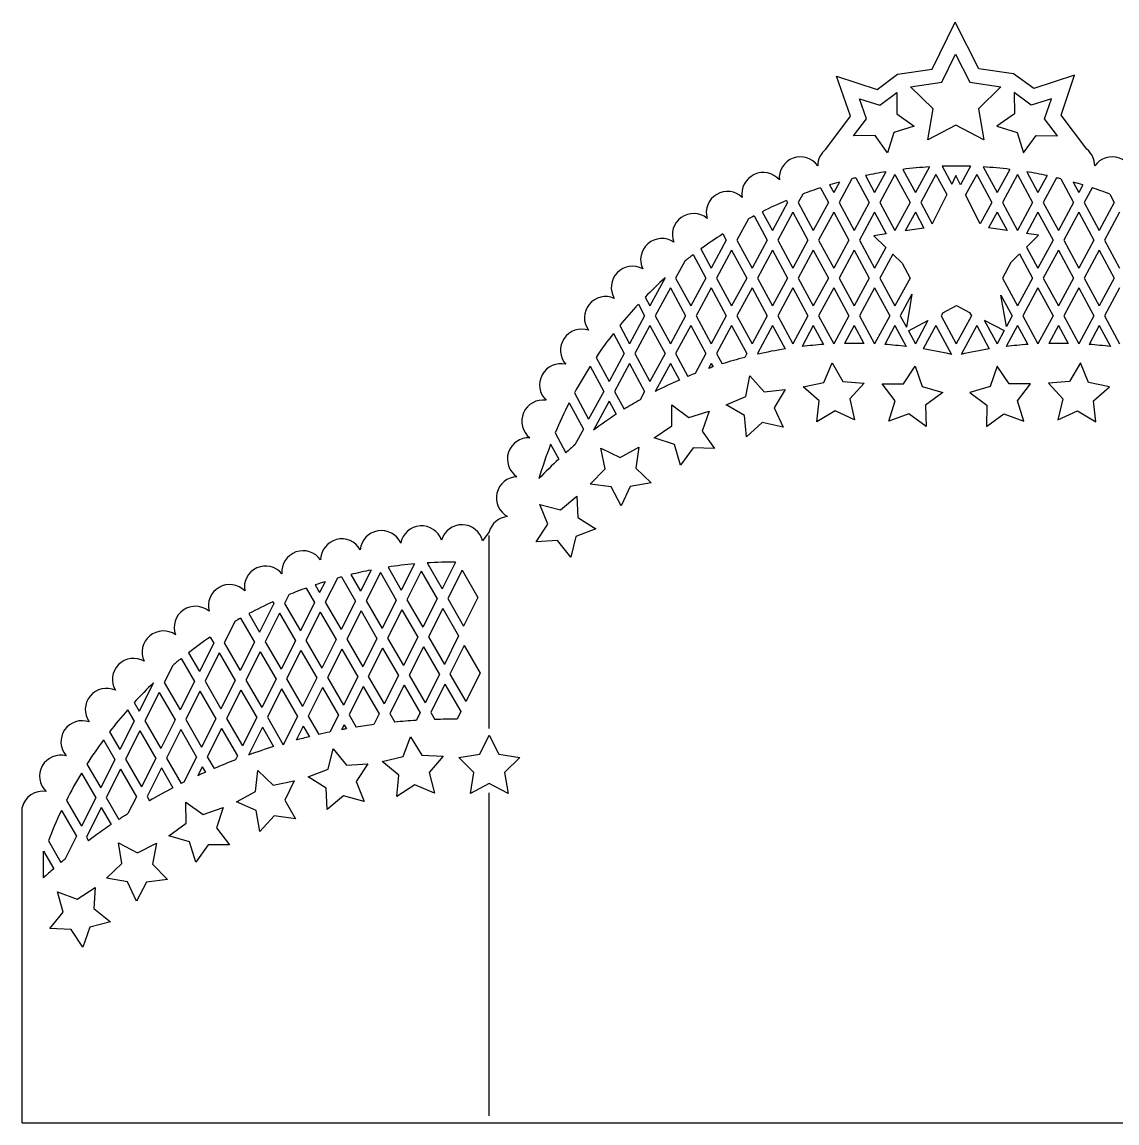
# Model space of a CAD drawing. Extents: x 102 to 362, y 103 to 256.
# Drawn here: x 101.8 to 254.1, y 103 to 256.3 of the extents above; entities that cross this region are included whole.
import ezdxf

# ---------------------------------------------------------------- set-up
doc = ezdxf.new("R2010")
doc.units = 0
doc.layers.get('0').update_dxf_attribs({"linetype": 'CONTINUOUS'})

msp = doc.modelspace()

# ---------------------------------------------------------------- linework, layer by layer
for p, q in [((228.440011, 249.695605), (231.645158, 256.250382)), ((234.910531, 249.725398), (231.645158, 256.250382)), ((229.773524, 247.869791), (231.679953, 251.768588)), ((231.679953, 251.768588), (233.661973, 247.869791)), ((215.131674, 248.722101), (220.781199, 246.880711)), ((217.046718, 243.142175), (215.131674, 248.722101)), ((220.781199, 246.880711), (223.612239, 248.987528)), ((223.612239, 248.987528), (228.440011, 249.695605)), ((239.744619, 249.061809), (234.910531, 249.725398)), ((242.59494, 246.981152), (239.744619, 249.061809)), ((248.227268, 248.874489), (242.59494, 246.981152)), ((246.36369, 243.277163), (248.227268, 248.874489)), ((225.438634, 247.234004), (229.773524, 247.869791)), ((228.571927, 244.171656), (225.438634, 247.234004)), ((233.661973, 247.869791), (237.996863, 247.234004)), ((237.996863, 247.234004), (234.86357, 244.171656)), ((219.2807, 242.794065), (218.325385, 245.577598)), ((218.325385, 245.577598), (221.145162, 244.658528)), ((221.145162, 244.658528), (223.528539, 246.432201)), ((223.528539, 246.432201), (223.494521, 243.461469)), ((242.214745, 244.658528), (239.831367, 246.432201)), ((239.831367, 246.432201), (239.865385, 243.461469)), ((245.034522, 245.577598), (242.214745, 244.658528)), ((244.079207, 242.794065), (245.034522, 245.577598)), ((227.837042, 239.852462), (228.571927, 244.171656)), ((234.86357, 244.171656), (235.598455, 239.852462)), ((213.634657, 238.557209), (217.046718, 243.142175)), ((217.507027, 240.410688), (219.2807, 242.794065)), ((223.494521, 243.461469), (225.917889, 241.742838)), ((239.865385, 243.461469), (237.442018, 241.742838)), ((245.85288, 240.410688), (244.079207, 242.794065)), ((249.962953, 238.532506), (246.36369, 243.277163)), ((223.078947, 240.854094), (222.196389, 238.021339)), ((225.917889, 241.742838), (223.078947, 240.854094)), ((231.711298, 241.886089), (227.837042, 239.852462)), ((235.598455, 239.852462), (231.711298, 241.886089)), ((237.442018, 241.742838), (240.280959, 240.854094)), ((240.280959, 240.854094), (241.163517, 238.021339)), ((220.477758, 240.444706), (217.507027, 240.410688)), ((222.196389, 238.021339), (220.477758, 240.444706)), ((241.163517, 238.021339), (242.882148, 240.444706)), ((242.882148, 240.444706), (245.85288, 240.410688)), ((228.037505, 236.089135), (226.099841, 232.503941)), ((229.800538, 236.172708), (231.154644, 233.667252)), ((233.766202, 236.172708), (232.377348, 233.602959)), ((235.529235, 236.089135), (237.466899, 232.503941)), ((217.820885, 234.572), (219.677453, 231.136856)), ((219.138115, 234.868944), (220.416311, 232.503941)), ((221.98503, 235.406487), (220.416311, 232.503941)), ((223.258076, 235.027791), (221.15517, 231.136856)), ((223.258076, 235.027791), (225.360982, 231.136856)), ((224.347362, 235.746493), (226.099841, 232.503941)), ((228.941605, 235.027791), (226.838699, 231.136856)), ((228.941605, 235.027791), (230.44999, 232.236878)), ((231.745166, 234.86595), (231.154644, 233.667252)), ((232.377348, 233.602959), (231.745166, 234.86595)), ((234.625134, 235.027791), (233.087874, 232.183451)), ((234.625134, 235.027791), (236.72804, 231.136856)), ((239.219378, 235.746493), (237.466899, 232.503941)), ((240.308664, 235.027791), (238.205758, 231.136856)), ((240.308664, 235.027791), (242.411569, 231.136856)), ((241.58171, 235.406487), (243.150428, 232.503941)), ((244.428625, 234.868944), (243.150428, 232.503941)), ((245.745855, 234.572), (243.889287, 231.136856)), ((212.889972, 233.17946), (213.993924, 231.136856)), ((214.151751, 233.579003), (214.732782, 232.503941)), ((215.531325, 233.981457), (214.732782, 232.503941)), ((217.253974, 234.434645), (215.471641, 231.136856)), ((246.312766, 234.434645), (248.095099, 231.136856)), ((248.035415, 233.981457), (248.833957, 232.503941)), ((249.414989, 233.579003), (248.833957, 232.503941)), ((250.676768, 233.17946), (249.572816, 231.136856)), ((208.165558, 231.404841), (208.310394, 231.136856)), ((210.42123, 232.308292), (209.788112, 231.136856)), ((230.44999, 232.236878), (228.444437, 228.165814)), ((235.110141, 228.143312), (233.087874, 232.183451)), ((253.14551, 232.308292), (253.778628, 231.136856)), ((204.798139, 229.853592), (206.207489, 227.245922)), ((208.310394, 231.136856), (206.207489, 227.245922)), ((209.788112, 231.136856), (211.891018, 227.245922)), ((213.993924, 231.136856), (211.891018, 227.245922)), ((215.471641, 231.136856), (217.574547, 227.245922)), ((219.677453, 231.136856), (217.574547, 227.245922)), ((221.15517, 231.136856), (223.258076, 227.245922)), ((225.360982, 231.136856), (223.258076, 227.245922)), ((226.838699, 231.136856), (228.444437, 228.165814)), ((236.72804, 231.136856), (235.110141, 228.143312)), ((238.205758, 231.136856), (240.308664, 227.245922)), ((242.411569, 231.136856), (240.308664, 227.245922)), ((243.889287, 231.136856), (245.992193, 227.245922)), ((248.095099, 231.136856), (245.992193, 227.245922)), ((249.572816, 231.136856), (251.675722, 227.245922)), ((253.778628, 231.136856), (251.675722, 227.245922)), ((202.867315, 228.847582), (201.262818, 225.878836)), ((203.640628, 229.261125), (205.46863, 225.878836)), ((209.049253, 229.769771), (206.946347, 225.878836)), ((209.049253, 229.769771), (211.152159, 225.878836)), ((214.732782, 229.769771), (212.629877, 225.878836)), ((214.732782, 229.769771), (216.835688, 225.878836)), ((220.416311, 229.769771), (218.313406, 225.878836)), ((220.416311, 229.769771), (222.039206, 226.766986)), ((226.099841, 229.769771), (224.693658, 227.167959)), ((226.099841, 229.769771), (227.29375, 227.560721)), ((237.466899, 229.769771), (236.285033, 227.583004)), ((237.466899, 229.769771), (238.849116, 227.212302)), ((243.150428, 229.769771), (241.556652, 226.820861)), ((243.150428, 229.769771), (245.253334, 225.878836)), ((248.833957, 229.769771), (246.731052, 225.878836)), ((248.833957, 229.769771), (250.936863, 225.878836)), ((254.517487, 229.769771), (252.414581, 225.878836)), ((227.29375, 227.560721), (224.693658, 227.167959)), ((238.849116, 227.212302), (236.285033, 227.583004)), ((243.227089, 226.579358), (241.556652, 226.820861)), ((199.785101, 225.878836), (197.682195, 221.987902)), ((199.312548, 226.753184), (199.785101, 225.878836)), ((201.262818, 225.878836), (203.365724, 221.987902)), ((205.46863, 225.878836), (203.365724, 221.987902)), ((206.946347, 225.878836), (209.049253, 221.987902)), ((211.152159, 225.878836), (209.049253, 221.987902)), ((212.629877, 225.878836), (214.732782, 221.987902)), ((216.835688, 225.878836), (214.732782, 221.987902)), ((218.313406, 225.878836), (220.416311, 221.987902)), ((222.039206, 226.766986), (220.31604, 226.50669)), ((220.31604, 226.50669), (221.982096, 224.88502)), ((241.558116, 224.934103), (243.227089, 226.579358)), ((245.253334, 225.878836), (243.150428, 221.987902)), ((246.731052, 225.878836), (248.833957, 221.987902)), ((250.936863, 225.878836), (248.833957, 221.987902)), ((252.414581, 225.878836), (254.517487, 221.987902)), ((195.182784, 223.878305), (196.943336, 220.620817)), ((196.237205, 224.661518), (197.682195, 221.987902)), ((200.523959, 224.511751), (198.421054, 220.620817)), ((200.523959, 224.511751), (202.626865, 220.620817)), ((206.207489, 224.511751), (204.104583, 220.620817)), ((206.207489, 224.511751), (208.310394, 220.620817)), ((211.891018, 224.511751), (209.788112, 220.620817)), ((211.891018, 224.511751), (213.993924, 220.620817)), ((217.574547, 224.511751), (215.471641, 220.620817)), ((217.574547, 224.511751), (219.677453, 220.620817)), ((221.982096, 224.88502), (220.416311, 221.987902)), ((222.950416, 223.942498), (221.15517, 220.620817)), ((222.950416, 223.942498), (224.248737, 222.678765)), ((239.372439, 222.779488), (240.59404, 223.983728)), ((240.59404, 223.983728), (242.411569, 220.620817)), ((241.558116, 224.934103), (243.150428, 221.987902)), ((245.992193, 224.511751), (243.889287, 220.620817)), ((245.992193, 224.511751), (248.095099, 220.620817)), ((251.675722, 224.511751), (249.572816, 220.620817)), ((251.675722, 224.511751), (253.778628, 220.620817)), ((193.999603, 222.955997), (192.737524, 220.620817)), ((224.248737, 222.678765), (225.360982, 220.620817)), ((239.372439, 222.779488), (238.205758, 220.620817)), ((191.267777, 220.635563), (189.156901, 216.729882)), ((191.998666, 219.253732), (189.89576, 215.362797)), ((191.998666, 219.253732), (194.101571, 215.362797)), ((192.737524, 220.620817), (194.84043, 216.729882)), ((196.943336, 220.620817), (194.84043, 216.729882)), ((197.682195, 219.253732), (195.579289, 215.362797)), ((197.682195, 219.253732), (199.785101, 215.362797)), ((198.421054, 220.620817), (200.523959, 216.729882)), ((202.626865, 220.620817), (200.523959, 216.729882)), ((203.365724, 219.253732), (201.262818, 215.362797)), ((203.365724, 219.253732), (205.46863, 215.362797)), ((204.104583, 220.620817), (206.207489, 216.729882)), ((208.310394, 220.620817), (206.207489, 216.729882)), ((209.049253, 219.253732), (206.946347, 215.362797)), ((209.049253, 219.253732), (211.152159, 215.362797)), ((209.788112, 220.620817), (211.891018, 216.729882)), ((213.993924, 220.620817), (211.891018, 216.729882)), ((214.732782, 219.253732), (212.629877, 215.362797)), ((214.732782, 219.253732), (216.835688, 215.362797)), ((215.471641, 220.620817), (217.574547, 216.729882)), ((219.677453, 220.620817), (217.574547, 216.729882)), ((220.416311, 219.253732), (218.313406, 215.362797)), ((220.416311, 219.253732), (222.519217, 215.362797)), ((221.15517, 220.620817), (223.258076, 216.729882)), ((225.360982, 220.620817), (223.258076, 216.729882)), ((238.205758, 220.620817), (240.308664, 216.729882)), ((242.411569, 220.620817), (240.308664, 216.729882)), ((243.150428, 219.253732), (241.047522, 215.362797)), ((243.150428, 219.253732), (245.253334, 215.362797)), ((243.889287, 220.620817), (245.992193, 216.729882)), ((248.095099, 220.620817), (245.992193, 216.729882)), ((248.833957, 219.253732), (246.731052, 215.362797)), ((248.833957, 219.253732), (250.936863, 215.362797)), ((249.572816, 220.620817), (251.675722, 216.729882)), ((253.778628, 220.620817), (251.675722, 216.729882)), ((254.517487, 219.253732), (252.414581, 215.362797)), ((188.48941, 217.964918), (189.156901, 216.729882)), ((225.612418, 218.35187), (223.996935, 215.362797)), ((225.612418, 218.35187), (224.854176, 213.776673)), ((238.005671, 218.25686), (239.569805, 215.362797)), ((238.761729, 213.867642), (238.005671, 218.25686)), ((187.545993, 216.976319), (188.418042, 215.362797)), ((229.903978, 215.776357), (231.802542, 216.776234)), ((231.802542, 216.776234), (233.636316, 215.825288)), ((188.418042, 215.362797), (186.315136, 211.471863)), ((189.89576, 215.362797), (191.998666, 211.471863)), ((194.101571, 215.362797), (191.998666, 211.471863)), ((195.579289, 215.362797), (197.682195, 211.471863)), ((199.785101, 215.362797), (197.682195, 211.471863)), ((201.262818, 215.362797), (203.365724, 211.471863)), ((205.46863, 215.362797), (203.365724, 211.471863)), ((206.946347, 215.362797), (209.049253, 211.471863)), ((211.152159, 215.362797), (209.049253, 211.471863)), ((212.629877, 215.362797), (214.732782, 211.471863)), ((216.835688, 215.362797), (214.732782, 211.471863)), ((218.313406, 215.362797), (220.416311, 211.471863)), ((222.519217, 215.362797), (220.416311, 211.471863)), ((223.996935, 215.362797), (224.854176, 213.776673)), ((225.131758, 213.263073), (227.838297, 214.688469)), ((227.838297, 214.688469), (226.099841, 211.471863)), ((229.903978, 215.776357), (229.680464, 215.362797)), ((229.680464, 215.362797), (231.78337, 211.471863)), ((233.886276, 215.362797), (231.78337, 211.471863)), ((233.636316, 215.825288), (233.886276, 215.362797)), ((235.68947, 214.760579), (237.466899, 211.471863)), ((235.68947, 214.760579), (238.466119, 213.320685)), ((239.569805, 215.362797), (238.761729, 213.867642)), ((241.047522, 215.362797), (243.150428, 211.471863)), ((245.253334, 215.362797), (243.150428, 211.471863)), ((246.731052, 215.362797), (248.833957, 211.471863)), ((250.936863, 215.362797), (248.833957, 211.471863)), ((252.414581, 215.362797), (254.517487, 211.471863)), ((184.947585, 214.002197), (186.315136, 211.471863)), ((189.156901, 213.995712), (187.053995, 210.104778)), ((189.156901, 213.995712), (191.259807, 210.104778)), ((194.84043, 213.995712), (192.737524, 210.104778)), ((194.84043, 213.995712), (196.943336, 210.104778)), ((200.523959, 213.995712), (198.421054, 210.104778)), ((200.523959, 213.995712), (202.626865, 210.104778)), ((206.207489, 213.995712), (204.104583, 210.104778)), ((206.207489, 213.995712), (207.958415, 210.756034)), ((211.891018, 213.995712), (210.319791, 211.088526)), ((211.891018, 213.995712), (213.307769, 211.374345)), ((217.574547, 213.995712), (216.231109, 211.509994)), ((217.574547, 213.995712), (218.918025, 211.509921)), ((223.258076, 213.995712), (221.841205, 211.374124)), ((223.258076, 213.995712), (224.829529, 211.088107)), ((225.131758, 213.263073), (226.099841, 211.471863)), ((228.941605, 213.995712), (227.19042, 210.755553)), ((228.941605, 213.995712), (231.10547, 209.991987)), ((234.625134, 213.995712), (232.46127, 209.991987)), ((234.625134, 213.995712), (236.37632, 210.755553)), ((238.466119, 213.320685), (237.466899, 211.471863)), ((240.308664, 213.995712), (238.737211, 211.088107)), ((240.308664, 213.995712), (241.725535, 211.374124)), ((245.992193, 213.995712), (244.648715, 211.509921)), ((245.992193, 213.995712), (247.335631, 211.509994)), ((251.675722, 213.995712), (250.25897, 211.374345)), ((251.675722, 213.995712), (253.246948, 211.088526)), ((184.066385, 212.89848), (185.576278, 210.104778)), ((185.576278, 210.104778), (183.473372, 206.213843)), ((187.053995, 210.104778), (189.156901, 206.213843)), ((191.259807, 210.104778), (189.156901, 206.213843)), ((192.737524, 210.104778), (194.451978, 206.932584)), ((196.943336, 210.104778), (195.445372, 207.333147)), ((198.421054, 210.104778), (199.198111, 208.667015)), ((202.626865, 210.104778), (202.341117, 209.576067)), ((204.104583, 210.104778), (204.151784, 210.017443)), ((181.654959, 209.57839), (183.473372, 206.213843)), ((186.315136, 208.737693), (184.212231, 204.846758)), ((186.315136, 208.737693), (188.418042, 204.846758)), ((191.998666, 208.737693), (189.89576, 204.846758)), ((191.998666, 208.737693), (193.250944, 206.420645)), ((197.682195, 208.737693), (197.297734, 208.026337)), ((197.682195, 208.737693), (197.944539, 208.252286)), ((213.375814, 206.086994), (214.512806, 208.801386)), ((214.512806, 208.801386), (216.008109, 206.240156)), ((249.053934, 208.801386), (247.558631, 206.240156)), ((250.190926, 206.086994), (249.053934, 208.801386)), ((180.84358, 208.345487), (182.734513, 204.846758)), ((202.493794, 204.110566), (203.079388, 206.994619)), ((203.079388, 206.994619), (205.045631, 204.774321)), ((224.43432, 205.902468), (226.079017, 208.342888)), ((226.079017, 208.342888), (227.045917, 205.539152)), ((237.487723, 208.342888), (236.520823, 205.539152)), ((239.13242, 205.902468), (237.487723, 208.342888)), ((210.466342, 205.485848), (213.375814, 206.086994)), ((212.708055, 203.536202), (210.466342, 205.485848)), ((216.008109, 206.240156), (218.967667, 205.980505)), ((218.967667, 205.980505), (216.967199, 203.784024)), ((221.463475, 205.880483), (224.43432, 205.902468)), ((223.281758, 203.530962), (221.463475, 205.880483)), ((227.045917, 205.539152), (229.897953, 204.707109)), ((236.520823, 205.539152), (233.668787, 204.707109)), ((242.103265, 205.880483), (239.13242, 205.902468)), ((240.284982, 203.530962), (242.103265, 205.880483)), ((247.558631, 206.240156), (244.599072, 205.980505)), ((244.599072, 205.980505), (246.59954, 203.784024)), ((253.100398, 205.485848), (250.190926, 206.086994)), ((250.858684, 203.536202), (253.100398, 205.485848)), ((178.645801, 204.630092), (180.631607, 200.955824)), ((182.734513, 204.846758), (180.631607, 200.955824)), ((184.212231, 204.846758), (185.556679, 202.359172)), ((188.418042, 204.846758), (187.791248, 203.687023)), ((189.89576, 204.846758), (189.905861, 204.828069)), ((199.757505, 202.953362), (202.493794, 204.110566)), ((205.045631, 204.774321), (207.998977, 205.09704)), ((207.998977, 205.09704), (206.46546, 202.552492)), ((229.897953, 204.707109), (227.507411, 202.943104)), ((233.668787, 204.707109), (236.059329, 202.943104)), ((177.915773, 203.246669), (179.892748, 199.588738)), ((183.473372, 203.479673), (181.288022, 199.436195)), ((183.473372, 203.479673), (184.458182, 201.657512)), ((192.206452, 200.049139), (192.218143, 202.992019)), ((192.218143, 202.992019), (194.579763, 201.197978)), ((202.336502, 201.478514), (199.757505, 202.953362)), ((206.46546, 202.552492), (207.685018, 199.843418)), ((212.380702, 200.583366), (212.708055, 203.536202)), ((216.967199, 203.784024), (217.63481, 200.88908)), ((222.384625, 200.698727), (223.281758, 203.530962)), ((227.507411, 202.943104), (227.597419, 199.973542)), ((236.059329, 202.943104), (235.969321, 199.973542)), ((241.182115, 200.698727), (240.284982, 203.530962)), ((246.59954, 203.784024), (245.931929, 200.88908)), ((251.186038, 200.583366), (250.858684, 203.536202)), ((194.579763, 201.197978), (197.413402, 202.090666)), ((197.413402, 202.090666), (196.405768, 199.295836)), ((202.591508, 198.518552), (202.336502, 201.478514)), ((214.923287, 202.112638), (212.380702, 200.583366)), ((217.63481, 200.88908), (214.923287, 202.112638)), ((225.176701, 201.702581), (222.384625, 200.698727)), ((227.597419, 199.973542), (225.176701, 201.702581)), ((235.969321, 199.973542), (238.390039, 201.702581)), ((238.390039, 201.702581), (241.182115, 200.698727)), ((245.931929, 200.88908), (248.643453, 202.112638)), ((248.643453, 202.112638), (251.186038, 200.583366)), ((179.892748, 199.588738), (178.701896, 197.385345)), ((189.748498, 198.380346), (192.206452, 200.049139)), ((196.405768, 199.295836), (198.130407, 196.87674)), ((204.786892, 200.514474), (202.591508, 198.518552)), ((207.685018, 199.843418), (204.786892, 200.514474)), ((175.972837, 199.059747), (177.457446, 196.312825)), ((192.565669, 197.436975), (189.748498, 198.380346)), ((175.342398, 197.492056), (176.465364, 195.414271)), ((182.346462, 196.947404), (185.012704, 195.648564)), ((182.909123, 194.05879), (182.346462, 196.947404)), ((185.012704, 195.648564), (187.617741, 197.076915)), ((187.617741, 197.076915), (187.174712, 194.139207)), ((193.393236, 194.583637), (192.565669, 197.436975)), ((195.157051, 196.969506), (193.393236, 194.583637)), ((198.130407, 196.87674), (195.157051, 196.969506)), ((180.823964, 191.94254), (182.909123, 194.05879)), ((187.174712, 194.139207), (189.338155, 192.103054)), ((183.771046, 191.566897), (180.823964, 191.94254)), ((185.13937, 188.929836), (183.771046, 191.566897)), ((186.403833, 191.613964), (185.13937, 188.929836)), ((189.338155, 192.103054), (186.403833, 191.613964)), ((176.712111, 188.33934), (178.988435, 190.248463)), ((178.988435, 190.248463), (179.127037, 187.280772)), ((174.959099, 186.369724), (173.843708, 189.093065)), ((173.843708, 189.093065), (176.712111, 188.33934)), ((179.127037, 187.280772), (181.646144, 185.70581)), ((173.326865, 183.887343), (174.959099, 186.369724)), ((181.646144, 185.70581), (178.863621, 184.65366)), ((166.770463, 185.276698), (165.872958, 184.037777)), ((166.78337, 157.93411), (166.78337, 184.776864)), ((176.290604, 184.093866), (173.326865, 183.887343)), ((178.147101, 181.774422), (176.290604, 184.093866)), ((178.863621, 184.65366), (178.147101, 181.774422)), ((156.391927, 180.831417), (154.56118, 177.190466)), ((158.151715, 180.967113), (160.242222, 177.358616)), ((162.115643, 181.08444), (160.242222, 177.358616)), ((147.532532, 179.348467), (148.880139, 177.022315)), ((150.362297, 179.970001), (148.880139, 177.022315)), ((151.64599, 179.629135), (149.659121, 175.677688)), ((151.64599, 179.629135), (153.863091, 175.802119)), ((152.713536, 180.37975), (154.56118, 177.190466)), ((157.327032, 179.797285), (155.340162, 175.845838)), ((157.327032, 179.797285), (159.544132, 175.97027)), ((163.008073, 179.965436), (161.021203, 176.013989)), ((163.008073, 179.965436), (165.225174, 176.13842)), ((142.586515, 177.911566), (143.199098, 176.854165)), ((143.953578, 178.354659), (143.199098, 176.854165)), ((145.662065, 178.858614), (143.978079, 175.509538)), ((146.224664, 179.012681), (148.18205, 175.633969)), ((138.895221, 176.531041), (138.297038, 175.341387)), ((141.337109, 177.474867), (142.501009, 175.465818)), ((136.819967, 175.297668), (134.833098, 171.346221)), ((136.667266, 175.561251), (136.819967, 175.297668)), ((138.297038, 175.341387), (140.514139, 171.514372)), ((142.501009, 175.465818), (140.514139, 171.514372)), ((143.978079, 175.509538), (146.19518, 171.682522)), ((148.18205, 175.633969), (146.19518, 171.682522)), ((149.659121, 175.677688), (151.876221, 171.850672)), ((153.863091, 175.802119), (151.876221, 171.850672)), ((155.340162, 175.845838), (157.557263, 172.018823)), ((159.544132, 175.97027), (157.557263, 172.018823)), ((161.021203, 176.013989), (163.238304, 172.186973)), ((165.225174, 176.13842), (163.238304, 172.186973)), ((132.20774, 173.2846), (134.135008, 169.957875)), ((133.347216, 173.911053), (134.833098, 171.346221)), ((137.598949, 173.953041), (135.612079, 170.001594)), ((137.598949, 173.953041), (139.81605, 170.126025)), ((143.27999, 174.121191), (141.29312, 170.169744)), ((143.27999, 174.121191), (145.497091, 170.294176)), ((148.961031, 174.289342), (146.974161, 170.337895)), ((148.961031, 174.289342), (151.178132, 170.462326)), ((154.642072, 174.457492), (152.655203, 170.506045)), ((154.642072, 174.457492), (156.859173, 170.630477)), ((160.323114, 174.625643), (158.336244, 170.674196)), ((160.323114, 174.625643), (162.540214, 170.798627)), ((131.447, 172.848359), (129.931038, 169.833444)), ((127.955753, 170.649709), (128.453967, 169.789724)), ((139.81605, 170.126025), (137.82918, 166.174578)), ((141.29312, 170.169744), (143.510221, 166.342729)), ((145.497091, 170.294176), (143.510221, 166.342729)), ((146.974161, 170.337895), (149.191262, 166.510879)), ((151.178132, 170.462326), (149.191262, 166.510879)), ((152.655203, 170.506045), (154.872303, 166.67903)), ((156.859173, 170.630477), (154.872303, 166.67903)), ((158.336244, 170.674196), (160.553345, 166.84718)), ((162.540214, 170.798627), (160.553345, 166.84718)), ((128.453967, 169.789724), (126.467097, 165.838278)), ((129.931038, 169.833444), (132.148139, 166.006428)), ((134.135008, 169.957875), (132.148139, 166.006428)), ((134.91399, 168.613248), (132.92712, 164.661801)), ((134.91399, 168.613248), (137.13109, 164.786232)), ((135.612079, 170.001594), (137.82918, 166.174578)), ((140.595031, 168.781398), (138.608161, 164.829951)), ((140.595031, 168.781398), (142.812132, 164.954383)), ((146.276072, 168.949549), (144.289202, 164.998102)), ((146.276072, 168.949549), (148.493173, 165.122533)), ((151.957113, 169.117699), (149.970244, 165.166252)), ((151.957113, 169.117699), (154.174214, 165.290683)), ((157.638155, 169.28585), (155.651285, 165.334403)), ((157.638155, 169.28585), (159.855255, 165.458834)), ((163.319196, 169.454), (161.332326, 165.502553)), ((163.319196, 169.454), (165.536297, 165.626984)), ((123.912853, 167.653907), (125.769008, 164.449931)), ((124.943639, 168.467972), (126.467097, 165.838278)), ((129.232948, 168.445097), (127.246079, 164.49365)), ((129.232948, 168.445097), (131.450049, 164.618082)), ((122.757476, 166.696997), (121.565037, 164.3255)), ((161.332326, 165.502553), (163.549427, 161.675537)), ((165.536297, 165.626984), (163.549427, 161.675537)), ((120.095497, 164.296757), (118.101097, 160.330334)), ((121.565037, 164.3255), (123.782138, 160.498484)), ((125.769008, 164.449931), (123.782138, 160.498484)), ((127.246079, 164.49365), (129.463179, 160.666635)), ((131.450049, 164.618082), (129.463179, 160.666635)), ((132.92712, 164.661801), (135.144221, 160.834785)), ((137.13109, 164.786232), (135.144221, 160.834785)), ((138.608161, 164.829951), (140.825262, 161.002936)), ((142.812132, 164.954383), (140.825262, 161.002936)), ((144.289202, 164.998102), (146.506303, 161.171086)), ((148.493173, 165.122533), (146.506303, 161.171086)), ((149.970244, 165.166252), (152.187344, 161.339237)), ((154.174214, 165.290683), (152.187344, 161.339237)), ((155.651285, 165.334403), (157.868386, 161.507387)), ((159.855255, 165.458834), (157.868386, 161.507387)), ((160.634237, 164.114207), (158.647367, 160.16276)), ((160.634237, 164.114207), (162.851337, 160.287191)), ((120.866948, 162.937154), (118.880078, 158.985707)), ((120.866948, 162.937154), (123.084049, 159.110138)), ((126.547989, 163.105304), (124.56112, 159.153857)), ((126.547989, 163.105304), (128.76509, 159.278289)), ((132.229031, 163.273455), (130.242161, 159.322008)), ((132.229031, 163.273455), (134.446131, 159.446439)), ((137.910072, 163.441605), (135.923202, 159.490158)), ((137.910072, 163.441605), (140.127173, 159.614589)), ((143.591113, 163.609756), (141.604243, 159.658309)), ((143.591113, 163.609756), (145.808214, 159.78274)), ((149.272154, 163.777906), (147.285284, 159.826459)), ((149.272154, 163.777906), (151.489255, 159.95089)), ((154.953195, 163.946056), (152.966326, 159.994609)), ((154.953195, 163.946056), (157.170296, 160.119041)), ((117.397359, 161.545081), (118.101097, 160.330334)), ((116.483604, 160.529003), (117.403008, 158.941988)), ((134.446131, 159.446439), (132.459262, 155.494992)), ((135.923202, 159.490158), (138.140303, 155.663143)), ((140.127173, 159.614589), (138.140303, 155.663143)), ((141.604243, 159.658309), (143.089658, 157.094282)), ((145.808214, 159.78274), (144.624674, 157.42894)), ((147.285284, 159.826459), (148.280843, 158.107991)), ((151.489255, 159.95089), (150.746441, 158.473596)), ((152.966326, 159.994609), (153.652292, 158.810539)), ((157.170296, 160.119041), (156.633657, 159.051784)), ((158.647367, 160.16276), (159.219006, 159.176033)), ((162.851337, 160.287191), (162.315486, 159.2215)), ((117.403008, 158.941988), (115.416138, 154.990541)), ((118.880078, 158.985707), (121.097179, 155.158691)), ((123.084049, 159.110138), (121.097179, 155.158691)), ((124.56112, 159.153857), (126.77822, 155.326842)), ((128.76509, 159.278289), (126.77822, 155.326842)), ((129.544071, 157.933662), (127.557202, 153.982215)), ((129.544071, 157.933662), (131.761172, 154.106646)), ((130.242161, 159.322008), (132.459262, 155.494992)), ((135.225113, 158.101812), (133.279612, 154.232639)), ((135.225113, 158.101812), (136.788292, 155.403553)), ((140.906154, 158.269962), (139.919849, 156.308419)), ((140.906154, 158.269962), (141.768016, 156.782272)), ((146.587195, 158.438113), (146.240936, 157.749479)), ((146.587195, 158.438113), (146.914306, 157.873476)), ((113.126164, 156.350003), (114.718048, 153.602195)), ((113.974324, 157.479307), (115.416138, 154.990541)), ((118.181989, 157.597361), (116.195119, 153.645914)), ((118.181989, 157.597361), (120.39909, 153.770345)), ((123.86303, 157.765511), (121.87616, 153.814064)), ((123.86303, 157.765511), (126.080131, 153.938495)), ((154.801833, 154.00482), (155.863707, 156.74947)), ((155.863707, 156.74947), (157.428918, 154.230353)), ((165.490625, 154.32955), (166.78337, 156.973315)), ((166.78337, 156.973315), (168.127373, 154.32955)), ((144.37214, 152.242467), (145.066681, 155.102238)), ((145.066681, 155.102238), (146.947312, 152.808974)), ((114.718048, 153.602195), (112.731179, 149.650748)), ((116.195119, 153.645914), (118.41222, 149.818898)), ((120.39909, 153.770345), (118.41222, 149.818898)), ((121.87616, 153.814064), (123.942186, 150.247825)), ((126.080131, 153.938495), (124.318157, 150.434317)), ((127.557202, 153.982215), (128.498842, 152.356816)), ((131.761172, 154.106646), (131.491191, 153.569713)), ((151.910003, 153.323847), (154.801833, 154.00482)), ((154.204514, 151.436621), (151.910003, 153.323847)), ((157.428918, 154.230353), (160.3945, 154.052235)), ((160.3945, 154.052235), (158.455226, 151.801541)), ((162.551146, 153.898424), (165.490625, 154.32955)), ((164.675825, 151.821854), (162.551146, 153.898424)), ((168.127373, 154.32955), (171.066851, 153.898424)), ((171.066851, 153.898424), (168.942172, 151.821854)), ((110.039472, 151.703655), (112.033089, 148.262401)), ((110.81402, 152.960023), (112.731179, 149.650748)), ((115.49703, 152.257567), (113.51016, 148.306121)), ((115.49703, 152.257567), (117.714131, 148.430552)), ((121.178071, 152.425718), (119.174305, 148.440667)), ((121.178071, 152.425718), (122.781754, 149.657545)), ((126.859112, 152.593868), (126.233105, 151.348877)), ((126.859112, 152.593868), (127.29977, 151.833233)), ((134.261708, 149.133843), (134.577032, 152.059804)), ((134.577032, 152.059804), (136.740905, 150.031631)), ((141.593936, 151.18986), (144.37214, 152.242467)), ((146.947312, 152.808974), (149.910772, 153.019465)), ((149.910772, 153.019465), (148.281864, 150.534901)), ((158.455226, 151.801541), (159.20224, 148.926063)), ((164.177501, 148.893019), (164.675825, 151.821854)), ((168.942172, 151.821854), (169.440496, 148.893019)), ((136.740905, 150.031631), (139.651537, 150.62713)), ((139.651537, 150.62713), (138.360866, 147.951206)), ((144.115149, 149.618273), (141.593936, 151.18986)), ((148.281864, 150.534901), (149.397812, 147.781528)), ((153.958533, 148.475895), (154.204514, 151.436621)), ((166.804625, 150.272017), (164.177501, 148.893019)), ((169.440496, 148.893019), (166.804625, 150.272017)), ((131.644664, 147.727613), (134.261708, 149.133843)), ((144.257725, 146.65077), (144.115149, 149.618273)), ((156.458077, 150.074549), (153.958533, 148.475895)), ((159.20224, 148.926063), (156.458077, 150.074549)), ((166.78337, 104.019037), (166.78337, 148.954203)), ((107.952578, 147.924863), (110.04622, 144.310955)), ((112.033089, 148.262401), (110.04622, 144.310955)), ((113.51016, 148.306121), (115.271907, 145.265107)), ((117.714131, 148.430552), (116.528969, 146.073526)), ((119.174305, 148.440667), (119.506215, 147.867746)), ((124.574241, 147.674225), (126.984331, 145.945845)), ((124.643529, 144.732137), (124.574241, 147.674225)), ((134.349441, 146.498555), (131.644664, 147.727613)), ((138.360866, 147.951206), (139.826654, 145.36705)), ((146.527218, 148.562003), (144.257725, 146.65077)), ((149.397812, 147.781528), (146.527218, 148.562003)), ((101.78337, 140.968998), (101.78337, 146.94937)), ((107.263798, 146.520447), (109.34813, 142.922608)), ((112.812071, 146.917774), (110.747306, 142.811411)), ((112.812071, 146.917774), (114.188039, 144.542667)), ((126.984331, 145.945845), (129.792335, 146.916163)), ((129.792335, 146.916163), (128.861983, 144.094666)), ((134.878134, 143.575049), (134.349441, 146.498555)), ((136.878746, 145.76616), (134.878134, 143.575049)), ((139.826654, 145.36705), (136.878746, 145.76616)), ((122.232424, 142.996345), (124.643529, 144.732137)), ((128.861983, 144.094666), (130.652532, 141.723941)), ((109.34813, 142.922608), (107.730719, 139.705934)), ((110.747306, 142.811411), (111.040979, 142.304492)), ((125.074486, 142.130846), (122.232424, 142.996345)), ((105.445585, 142.277876), (107.194317, 139.259328)), ((115.229458, 142.020538), (117.844528, 140.621525)), ((115.682173, 139.112665), (115.229458, 142.020538)), ((117.844528, 140.621525), (120.501857, 141.95006)), ((120.501857, 141.95006), (119.947744, 139.031266)), ((125.98025, 139.30136), (125.074486, 142.130846)), ((127.677749, 141.734858), (125.98025, 139.30136)), ((130.652532, 141.723941), (127.677749, 141.734858)), ((101.78337, 103.019037), (101.78337, 140.968998)), ((104.78337, 140.827606), (106.188749, 138.401732)), ((104.78337, 137.15687), (104.78337, 140.827606)), ((113.518261, 137.07701), (115.682173, 139.112665)), ((119.947744, 139.031266), (122.032416, 136.914536)), ((116.448979, 136.589879), (113.518261, 137.07701)), ((117.716317, 133.902825), (116.448979, 136.589879)), ((119.081658, 136.537072), (117.716317, 133.902825)), ((122.032416, 136.914536), (119.081658, 136.537072)), ((106.702575, 135.195481), (109.477881, 134.149771)), ((107.53097, 132.371576), (106.702575, 135.195481)), ((109.477881, 134.149771), (111.939067, 135.813792)), ((111.939067, 135.813792), (111.770674, 132.847642)), ((105.651278, 130.070889), (107.53097, 132.371576)), ((111.770674, 132.847642), (114.1138, 131.021125)), ((111.237554, 130.26174), (110.227732, 127.471816)), ((114.1138, 131.021125), (111.237554, 130.26174)), ((108.620506, 129.970461), (105.651278, 130.070889)), ((110.227732, 127.471816), (108.620506, 129.970461)), ((101.78337, 103.019037), (361.78337, 103.019037))]:
    msp.add_line(p, q)
for centre, radius, start, end in [((215.462277, 236.242048), 2.949605, 128.288058, 180.151185), ((248.104466, 236.242048), 2.949605, 359.848813, 50.943996), ((210.101501, 234.535333), 2.949605, 35.168733, 185.294042), ((231.78337, 175.705209), 60.5, 93.549746, 97.060032), ((231.78337, 175.705209), 60.5, 88.121847, 91.878153), ((231.78337, 175.705209), 60.5, 82.939968, 86.450254), ((253.465243, 234.535333), 2.949605, 354.705956, 144.831266), ((204.915294, 232.354953), 2.949605, 40.31159, 190.436899), ((231.78337, 175.705209), 60.5, 103.343285, 103.895707), ((231.78337, 175.705209), 60.5, 99.32045, 102.064487), ((231.78337, 175.705209), 60.5, 77.935513, 80.67955), ((231.78337, 175.705209), 60.5, 76.104293, 76.656715), ((231.78337, 175.705209), 60.5, 108.197144, 110.676628), ((231.78337, 175.705209), 60.5, 105.582691, 106.94369), ((231.78337, 175.705209), 60.5, 73.05631, 74.417309), ((231.78337, 175.705209), 60.5, 69.323372, 71.802856), ((199.945413, 229.718462), 2.949605, 45.454447, 195.579756), ((231.78337, 175.705209), 60.5, 112.977963, 116.489696), ((195.231873, 226.647088), 2.949605, 50.597304, 200.722613), ((231.78337, 175.705209), 60.5, 117.721178, 118.551685), ((190.812624, 223.16556), 2.949605, 55.740161, 205.865471), ((231.78337, 175.705209), 60.5, 122.459804, 125.982627), ((231.78337, 175.705209), 60.5, 127.226565, 128.647338), ((186.723247, 219.301909), 2.949605, 60.883018, 211.008328), ((231.78337, 175.705209), 60.5, 132.042312, 135.69261), ((182.996667, 215.087243), 2.949605, 66.025875, 216.151185), ((231.78337, 175.705209), 60.5, 136.986779, 140.727598), ((179.66289, 210.555497), 2.949605, 71.168733, 221.294042), ((231.78337, 175.705209), 60.5, 142.065168, 145.951996), ((217.572925, 151.024876), 60.5, 88.726035, 91.270855), ((245.993814, 151.024876), 60.5, 88.729145, 91.273965), ((217.572925, 151.024876), 60.5, 99.144071, 102.816955), ((217.572925, 151.024876), 60.5, 94.042617, 96.885553), ((217.572925, 151.024876), 60.5, 83.111137, 85.954417), ((217.572925, 151.024876), 60.5, 77.074823, 80.853067), ((245.993814, 151.024876), 60.5, 99.146933, 102.925177), ((245.993814, 151.024876), 60.5, 94.045583, 96.888863), ((245.993814, 151.024876), 60.5, 83.114447, 85.957383), ((176.748756, 205.743156), 2.949605, 76.31159, 226.436899), ((217.572925, 151.024876), 60.5, 104.582006, 107.680928), ((231.78337, 175.705209), 60.5, 147.349798, 151.438797), ((217.572925, 151.024876), 60.5, 111.453418, 112.467817), ((217.572925, 151.024876), 60.5, 108.931417, 109.580269), ((217.572925, 151.024876), 60.5, 113.704283, 117.21346), ((174.277729, 200.688967), 2.949605, 81.454447, 231.579756), ((231.78337, 175.705209), 60.5, 152.920219, 157.292586), ((217.572925, 151.024876), 60.5, 119.489176, 121.951024), ((217.572925, 151.024876), 60.5, 123.185478, 126.852029), ((172.269703, 195.433624), 2.949605, 86.597304, 236.722613), ((231.78337, 175.705209), 60.5, 158.892853, 163.680597), ((217.572925, 151.024876), 60.5, 129.978219, 131.534107), ((217.572925, 151.024876), 60.5, 132.801758, 136.454442), ((170.740846, 190.019439), 2.949605, 91.740161, 241.865471), ((169.610512, 184.480275), 2.949605, 95.067436, 164.335145), ((151.785971, 182.521304), 2.949605, 24.051042, 174.53846), ((157.378728, 183.18061), 2.949605, 18.908185, 169.395603), ((163.00807, 183.335931), 2.949605, 13.765328, 164.252745), ((146.274828, 181.363321), 2.949605, 29.193899, 179.681317), ((140.889672, 179.715985), 2.949605, 34.336757, 184.824174), ((161.922644, 120.584748), 60.5, 95.245121, 98.755408), ((161.922644, 120.584748), 60.5, 89.817222, 93.573529), ((135.673861, 177.592559), 2.949605, 39.479614, 189.967031), ((161.922644, 120.584748), 60.5, 101.015825, 103.759863), ((130.669391, 175.010139), 2.949605, 44.622471, 195.109888), ((161.922644, 120.584748), 60.5, 107.278067, 108.639066), ((161.922644, 120.584748), 60.5, 105.038661, 105.591082), ((161.922644, 120.584748), 60.5, 109.89252, 112.372004), ((125.916552, 171.989518), 2.949605, 49.765328, 200.252745), ((161.922644, 120.584748), 60.5, 114.673338, 118.185072), ((161.922644, 120.584748), 60.5, 119.416554, 120.24706), ((121.453614, 168.555017), 2.949605, 54.908185, 205.395603), ((161.922644, 120.584748), 60.5, 124.15518, 127.678003), ((117.316509, 164.734287), 2.949605, 60.051042, 210.53846), ((161.922644, 120.584748), 60.5, 128.92194, 130.342714), ((161.922644, 120.584748), 60.5, 133.737688, 137.387986), ((113.538546, 160.55809), 2.949605, 65.193899, 215.681317), ((161.922644, 120.584748), 60.5, 138.682154, 142.422974), ((110.150143, 156.060052), 2.949605, 70.336757, 220.824174), ((162.018885, 73.95689), 85.265125, 100.203705, 100.6638), ((162.018885, 73.95689), 85.265125, 97.597008, 99.271996), ((162.018885, 73.95689), 85.265125, 93.621132, 95.631178), ((162.018885, 73.95689), 85.265125, 89.800692, 91.881778), ((161.922644, 120.584748), 60.5, 143.760543, 147.647372), ((162.018885, 73.95689), 85.265125, 103.739313, 105.021426), ((162.018885, 73.95689), 85.265125, 101.771052, 102.826784), ((162.018885, 73.95689), 85.265125, 107.211965, 109.697718), ((107.178582, 151.276388), 2.949605, 75.479614, 225.967031), ((162.018885, 73.95689), 85.265125, 110.97942, 113.149225), ((161.922644, 120.584748), 60.5, 149.045173, 153.134173), ((162.018885, 73.95689), 85.265125, 114.028442, 114.815654), ((162.018885, 73.95689), 85.265125, 116.241704, 116.523719), ((104.647788, 146.245613), 2.949605, 80.622471, 166.19644), ((162.018885, 73.95689), 85.265125, 117.398591, 119.907015), ((161.922644, 120.584748), 60.5, 154.615595, 158.987961), ((162.018885, 73.95689), 85.265125, 122.243014, 123.247337), ((162.018885, 73.95689), 85.265125, 124.122637, 126.717873), ((162.018885, 73.95689), 85.265125, 129.546062, 130.015091), ((162.018885, 73.95689), 85.265125, 130.903181, 132.164792)]:
    msp.add_arc(centre, radius, start, end)

doc.saveas('drawing.dxf')
